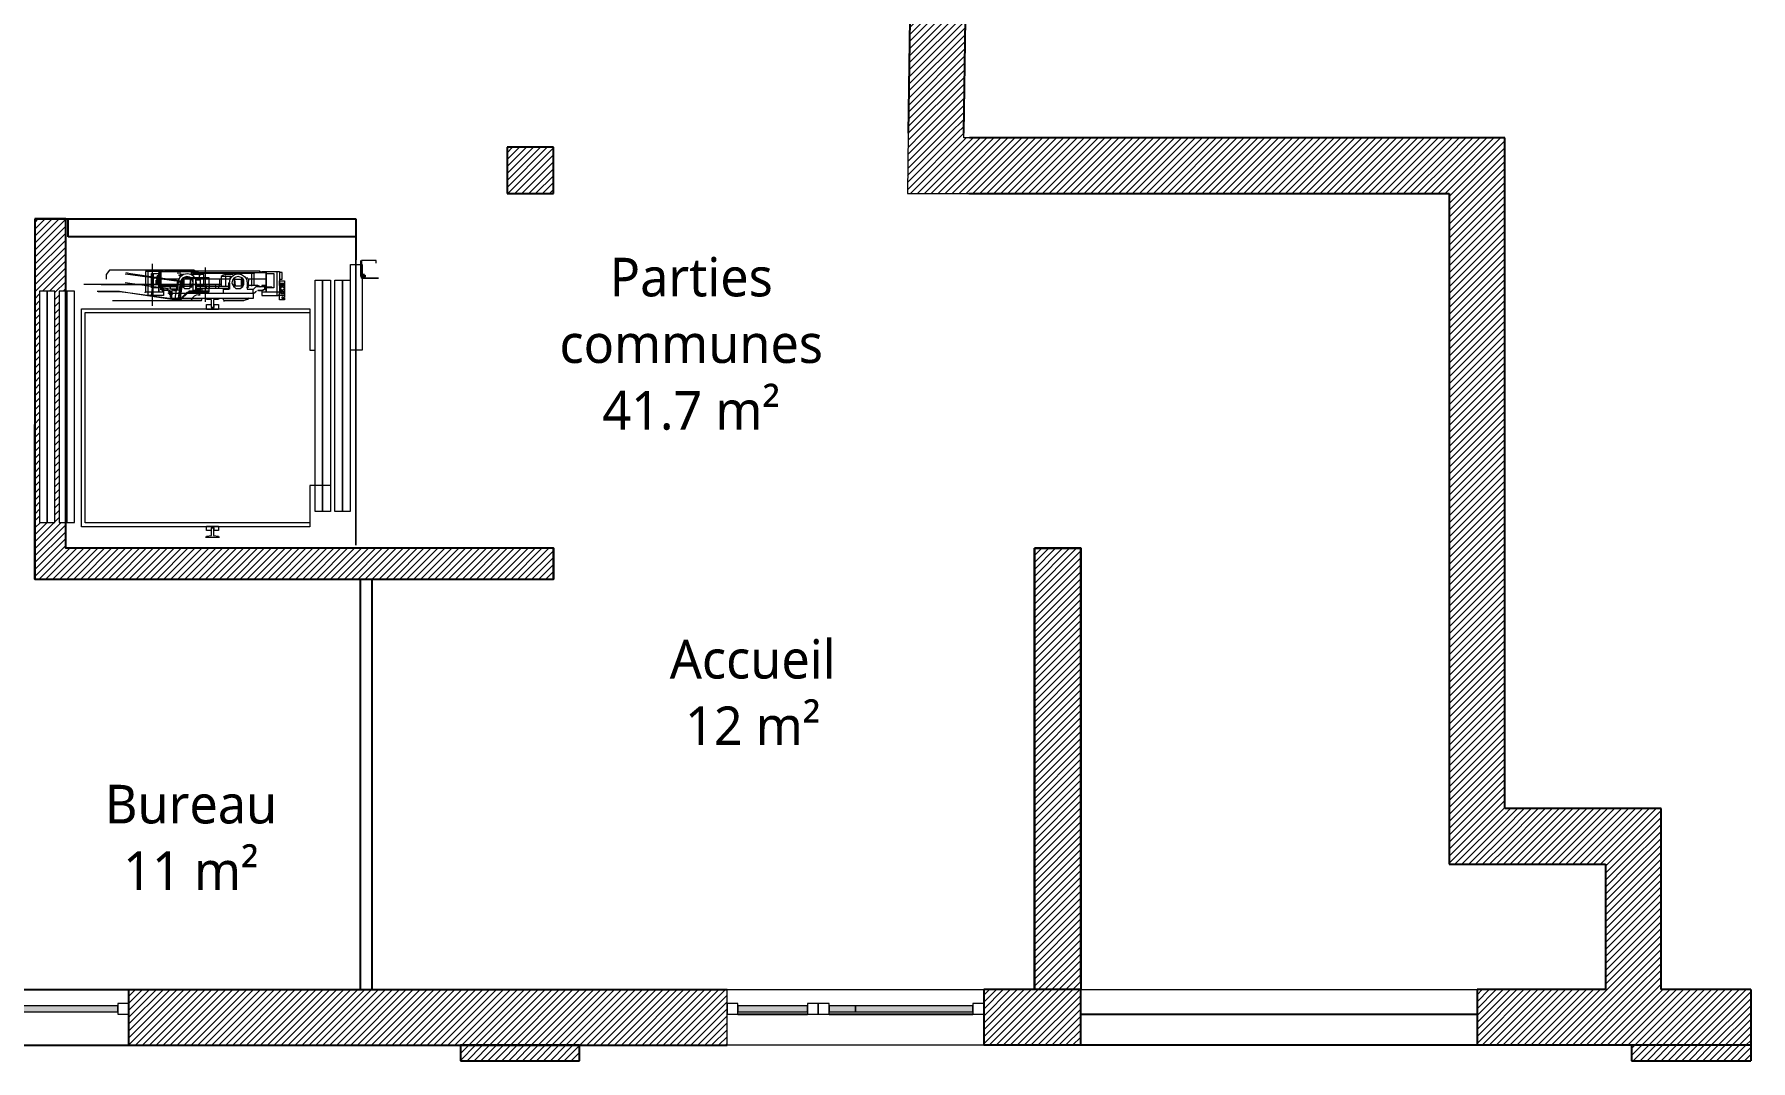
# Model space of a CAD drawing. Header units: millimetres. Extents: x -14819 to 43195, y -10328 to 20814.
# Drawn here: x 2666 to 3776, y -4410 to -3747 of the extents above; entities that cross this region are included whole.
import ezdxf

# ---------------------------------------------------------------- set-up
doc = ezdxf.new("R2010")
doc.units = ezdxf.units.MM
doc.layers.add('10 - Hachures', color=7, linetype='Continuous', lineweight=18, true_color=0x646464)
for name, color, linetype, lineweight in [('Lignes', 92, 'Continuous', 9), ('Légendes', 250, 'Continuous', 5), ('Mur_coupe', 7, 'Continuous', 25), ('Mur_vu', 8, 'Continuous', 18), ('Z', 7, 'Continuous', 9)]:
    doc.layers.add(name, color=color, linetype=linetype, lineweight=lineweight)
doc.layers.add('PDF _Géométrie', color=7, linetype='Continuous', true_color=0x231f20)
doc.styles.add('Trebuchet MS', font='trebuc.ttf', dxfattribs={"height": 0.492308})
pattern_1 = [(45, (-18753.9353, -1077.5838), (-2.24506403, 2.24506403), [])]

# ---------------------------------------------------------------- blocks, each defined once
blk = doc.blocks.new('Panneau système - Vitré-1715862-Existant Niv_ 0')
at = {"layer": 'Z'}
blk.add_hatch(color=9, dxfattribs=at).paths.add_polyline_path([(1.822, -0.02), (1.822, 0.02), (-1.822, 0.02), (-1.822, -0.02), (-0.731, -0.02)], flags=0)
for p, q in [((1.822, 0.02), (-1.822, 0.02)), ((-1.822, 0.02), (-1.822, -0.02)), ((1.822, -0.02), (1.822, 0.02)), ((-1.822, -0.02), (1.822, -0.02))]:
    blk.add_line(p, q, dxfattribs=at)
blk = doc.blocks.new('Meneau rectangulaire - P 70 gris-1861935-Existant Niv_ 0')
at = {"layer": 'Z'}
for p, q in [((0, 0.035), (-0.07, 0.035)), ((-0.07, 0.035), (-0.07, -0.035)), ((0, -0.035), (0, 0.035)), ((-0.07, -0.035), (0, -0.035))]:
    blk.add_line(p, q, dxfattribs=at)
blk = doc.blocks.new('Panneau système - Vitré-1861938-Existant Niv_ 0')
at = {"layer": 'Z'}
blk.add_hatch(color=9, dxfattribs=at).paths.add_polyline_path([(0.225, 0.02), (-0.225, 0.02), (-0.225, -0.02), (0.225, -0.02)], flags=0)
for p, q in [((0.225, 0.02), (-0.225, 0.02)), ((-0.225, 0.02), (-0.225, -0.02)), ((0.225, -0.02), (0.225, 0.02)), ((-0.225, -0.02), (0.225, -0.02))]:
    blk.add_line(p, q, dxfattribs=at)
blk = doc.blocks.new('Panneau système - Vitré-1861939-Existant Niv_ 0')
at = {"layer": 'Z'}
blk.add_hatch(color=9, dxfattribs=at).paths.add_polyline_path([(0.085, 0.02), (-0.085, 0.02), (-0.085, -0.02), (0.085, -0.02)], flags=0)
for p, q in [((0.085, 0.02), (-0.085, 0.02)), ((-0.085, 0.02), (-0.085, -0.02)), ((0.085, -0.02), (0.085, 0.02)), ((-0.085, -0.02), (0.085, -0.02))]:
    blk.add_line(p, q, dxfattribs=at)
blk = doc.blocks.new('Meneau rectangulaire - P 70 gris-1861940-Existant Niv_ 0')
at = {"layer": 'Z'}
for p, q in [((-0.07, 0.035), (0, 0.035)), ((-0.07, -0.035), (-0.07, 0.035)), ((0, 0.035), (0, -0.035)), ((0, -0.035), (-0.07, -0.035))]:
    blk.add_line(p, q, dxfattribs=at)
blk = doc.blocks.new('Meneau rectangulaire - P 70 gris-1861932-Existant Niv_ 0')
at = {"layer": 'Z'}
for p, q in [((-0.035, 0.035), (0.035, 0.035)), ((-0.035, -0.035), (-0.035, 0.035)), ((0.035, 0.035), (0.035, -0.035)), ((0.035, -0.035), (-0.035, -0.035))]:
    blk.add_line(p, q, dxfattribs=at)
blk = doc.blocks.new('Panneau système - Vitré-1861941-Existant Niv_ 0')
at = {"layer": 'Z'}
blk.add_hatch(color=9, dxfattribs=at).paths.add_polyline_path([(0.38, 0.02), (-0.38, 0.02), (-0.38, -0.02), (0.38, -0.02)], flags=0)
for p, q in [((0.38, 0.02), (-0.38, 0.02)), ((-0.38, 0.02), (-0.38, -0.02)), ((0.38, -0.02), (0.38, 0.02)), ((-0.38, -0.02), (0.38, -0.02))]:
    blk.add_line(p, q, dxfattribs=at)
blk = doc.blocks.new('Meneau rectangulaire - P 70 gris-1724382-Existant Niv_ 0')
at = {"layer": 'Z'}
for p, q in [((-0.07, 0.035), (0, 0.035)), ((-0.07, -0.035), (-0.07, 0.035)), ((0, 0.035), (0, -0.035)), ((0, -0.035), (-0.07, -0.035))]:
    blk.add_line(p, q, dxfattribs=at)
blk = doc.blocks.new('A$C7dd7843e')
at = {"layer": '10 - Hachures'}
h = blk.add_hatch(dxfattribs=at)
h.set_pattern_fill('ANSI31', color=256, style=0)
h.set_pattern_definition(pattern_1)
h.paths.add_polyline_path([(-377.2, 585.8), (-385.8, 3), (-349.8, 3), (-341.2, 585.3)], flags=0)
h = blk.add_hatch(dxfattribs=at)
h.set_pattern_fill('ANSI31', color=256, style=0)
h.set_pattern_definition(pattern_1)
h.paths.add_polyline_path([(-349.8, 3), (-385.8, 3), (-386.4, -36), (-346.7, -36), (-346.2, 0), (-349.9, 0)], flags=0)
h = blk.add_hatch(dxfattribs=at)
h.set_pattern_fill('ANSI31', color=256, style=0)
h.set_pattern_definition(pattern_1)
h.paths.add_polyline_path([(-36, 0), (-346.2, 0), (-346.7, -36), (-36, -36), (-36, -1)], flags=0)
h = blk.add_hatch(dxfattribs=at)
h.set_pattern_fill('ANSI31', color=256, style=0)
h.set_pattern_definition(pattern_1)
h.paths.add_polyline_path([(0, 0), (-36, 0), (-36, -469.7), (0, -469.7), (0, -1)], flags=0)
h = blk.add_hatch(dxfattribs=at)
h.set_pattern_fill('ANSI31', color=256, style=0)
h.set_pattern_definition(pattern_1)
h.paths.add_polyline_path([(-645.3, -6), (-645.3, -36), (-615.3, -36), (-615.3, -6)], flags=0)
h = blk.add_hatch(dxfattribs=at)
h.set_pattern_fill('ANSI31', color=256, style=0)
h.set_pattern_definition(pattern_1)
h.paths.add_polyline_path([(-950.8, -285.4), (-615.3, -285.4), (-615.3, -265.4), (-930.8, -265.4), (-930.8, -248.6), (-935, -248.6), (-935, -99.1), (-930.8, -99.1), (-930.8, -52.4), (-950.8, -52.4)])
h.paths.add_polyline_path([(-942.8, -99.1), (-937.8, -99.1), (-937.8, -248.6), (-942.8, -248.6), (-947.7, -248.6), (-947.7, -99.1)], flags=16)
h = blk.add_hatch(dxfattribs=at)
h.set_pattern_fill('ANSI31', color=256, style=0)
h.set_pattern_definition(pattern_1)
h.paths.add_polyline_path([(-304.2, -550.7), (-274.2, -550.7), (-274.2, -265.4), (-304.2, -265.4)])
h = blk.add_hatch(dxfattribs=at)
h.set_pattern_fill('ANSI31', color=256, style=0)
h.set_pattern_definition(pattern_1)
h.paths.add_polyline_path([(101.2, -433.7), (0, -433.7), (0, -469.7), (101.2, -469.7)], flags=0)
h = blk.add_hatch(dxfattribs=at)
h.set_pattern_fill('ANSI31', color=256, style=0)
h.set_pattern_definition(pattern_1)
h.paths.add_polyline_path([(101.2, -469.7), (65.2, -469.7), (65.2, -550.7), (101.2, -550.7)], flags=0)
h = blk.add_hatch(dxfattribs=at)
h.set_pattern_fill('ANSI31', color=256, style=0)
h.set_pattern_definition(pattern_1)
h.paths.add_polyline_path([(-2892.6, -550.7), (-2892.6, -586.7), (-2838.2, -586.7), (-2838.2, -550.7)], flags=0)
h.paths.add_polyline_path([(-2570.7, -550.7), (-2570.7, -586.7), (-2514.7, -586.7), (-2514.7, -550.7)], flags=0)
h.paths.add_polyline_path([(-2251.7, -550.7), (-2251.7, -586.7), (-1877.6, -586.7), (-1877.6, -550.7), (-2175.1, -550.7)], flags=0)
h.paths.add_polyline_path([(-1526.5, -550.7), (-1526.5, -586.7), (-1268.5, -586.7), (-1268.5, -550.7)], flags=0)
h.paths.add_polyline_path([(-890.1, -550.7), (-890.1, -586.7), (-503, -586.7), (-503, -550.7), (-737.8, -550.7)], flags=0)
h.paths.add_polyline_path([(-337, -550.7), (-337, -586.7), (-274.2, -586.7), (-274.2, -550.7), (-304.2, -550.7)], flags=0)
h.paths.add_polyline_path([(-13.4, -550.7), (-17.9, -550.7), (-17.9, -586.7), (159.1, -586.7), (159.1, -550.7), (65.2, -550.7)], flags=0)
h = blk.add_hatch(dxfattribs=at)
h.set_pattern_fill('ANSI31', color=256, style=0)
h.set_pattern_definition(pattern_1)
h.paths.add_polyline_path([(-675.5, -586.7), (-675.5, -596.7), (-598.5, -596.7), (-598.5, -586.7)], flags=0)
h = blk.add_hatch(dxfattribs=at)
h.set_pattern_fill('ANSI31', color=256, style=0)
h.set_pattern_definition(pattern_1)
h.paths.add_polyline_path([(82.1, -586.7), (82.1, -596.7), (159.1, -596.7), (159.1, -586.7)], flags=0)
at = {"color": 5}
blk.add_line((-950.8, -52.4), (-929.3, -52.4), dxfattribs=at)
for p, q in [((-929.3, -63.9), (-929.3, -52.4)), ((-929.3, -52.4), (-929.3, -52.4)), ((-929.3, -52.4), (-743.2, -52.4)), ((-743.2, -52.4), (-743.2, -63.9)), ((-930.8, -81), (-930.8, -66)), ((-743.2, -63.9), (-929.3, -63.9)), ((-743.2, -63.9), (-743.2, -78.9)), ((-950.8, -285.4), (-950.8, -185.4)), ((-740.1, -550.7), (-740.1, -285.4)), ((-732.9, -285.4), (-732.9, -550.7))]:
    blk.add_line(p, q)
at = {"layer": 'Lignes'}
for p, q in [((-385.8, 3), (-386.4, -36)), ((-349.9, 0), (-349.8, 3)), ((-346.2, 0), (-349.9, 0)), ((-386.4, -36), (-346.7, -36))]:
    blk.add_line(p, q, dxfattribs=at)
at = {"layer": 'Mur_coupe'}
for p, q in [((-371.5, 974.5), (-385.8, 3)), ((-349.8, 3), (-336.1, 932.7)), ((0, 0), (-346.2, 0)), ((0, -433.7), (0, 0)), ((-615.3, -6), (-645.3, -6)), ((-645.3, -6), (-645.3, -36)), ((-615.3, -36), (-615.3, -6)), ((-645.3, -36), (-615.3, -36)), ((-346.7, -36), (-36, -36)), ((-346.7, -36), (-36, -36)), ((-36, -36), (-36, -469.7)), ((-36, -36), (-36, -469.7)), ((-615.3, -265.4), (-930.8, -265.4)), ((-615.3, -265.4), (-615.3, -285.4)), ((-274.2, -265.4), (-304.2, -265.4)), ((-304.2, -265.4), (-304.2, -457.7)), ((-274.2, -545.7), (-274.2, -265.4)), ((-950.8, -285.4), (-615.3, -285.4)), ((101.2, -433.7), (0, -433.7)), ((101.2, -550.7), (101.2, -433.7)), ((-304.2, -457.7), (-304.2, -550.7)), ((-36, -469.7), (65.2, -469.7)), ((65.2, -469.7), (65.2, -550.7)), ((-2251.7, -550.7), (-503, -550.7)), ((-890.1, -550.7), (-890.1, -586.7)), ((-304.2, -550.7), (-337, -550.7)), ((-337, -550.7), (-337, -586.7)), ((-274.2, -586.7), (-274.2, -550.7)), ((65.2, -550.7), (-17.9, -550.7)), ((-17.9, -550.7), (-17.9, -586.7)), ((159.1, -550.7), (101.2, -550.7)), ((159.1, -550.7), (159.1, -596.7)), ((-496, -566.7), (-451, -566.7)), ((-437, -566.7), (-344, -566.7)), ((-274.2, -566.7), (-17.9, -566.7)), ((-2514.7, -586.7), (-503, -586.7)), ((-1268.5, -586.7), (-890.1, -586.7)), ((-675.5, -586.7), (-675.5, -596.7)), ((-598.5, -586.7), (-675.5, -586.7)), ((-598.5, -596.7), (-598.5, -586.7)), ((159.1, -586.7), (-337, -586.7)), ((-274.2, -586.7), (-337, -586.7)), ((-274.2, -586.9), (-274.2, -586.7)), ((82.1, -586.7), (82.1, -596.7)), ((159.1, -586.7), (82.1, -586.7)), ((-675.5, -596.7), (-598.5, -596.7)), ((82.1, -596.7), (159.1, -596.7))]:
    blk.add_line(p, q, dxfattribs=at)
blk.add_lwpolyline([(-950.8, -52.4), (-950.8, -285.4), (-615.3, -285.4), (-615.3, -265.4), (-930.8, -265.4), (-930.8, -52.4), (-950.8, -52.4)], dxfattribs=at)
blk.add_lwpolyline([(-304.2, -265.4), (-274.2, -265.4), (-274.2, -550.7), (-304.2, -550.7)], close=True, dxfattribs=at)
at = {"layer": 'Mur_coupe', "lineweight": 18}
blk.add_lwpolyline([(-503, -586.7), (-503, -550.7)], dxfattribs=at)
at = {"layer": 'Mur_vu'}
for p, q in [((-503, -550.7), (-337, -550.7)), ((-274.5, -550.7), (-17.9, -550.7)), ((-337, -586.7), (-503, -586.7))]:
    blk.add_line(p, q, dxfattribs=at)
at = {"layer": 'PDF _Géométrie', "color": 0, "lineweight": 0}
for points in [[(-844.2, -88.4), (-847.9, -85.5), (-902.5, -85.5), (-904.6, -88.4), (-904.6, -91.3)], [(-892.3, -88), (-889, -88.4), (-856.1, -92.9)], [(-891.9, -87.1), (-889, -87.6), (-856.1, -92.5)], [(-867.6, -86.3), (-879.1, -86.3), (-879.1, -98.2), (-879.1, -99.9), (-879.6, -99.9), (-879.6, -100.3)], [(-867.2, -98.6), (-867.6, -98.6), (-867.6, -101.9), (-877.5, -101.9), (-877.5, -86.3)], [(-870.9, -96.6), (-870.9, -97), (-875.4, -97), (-875.4, -87.6), (-870.5, -87.6), (-870.1, -87.6), (-870.5, -89.6), (-870.5, -88)], [(-874.6, -108.5), (-874.6, -81.4)], [(-874.2, -87.6), (-874.2, -96.6), (-870.5, -96.6), (-870.5, -94.5), (-870.5, -99.9), (-870.5, -95.4), (-870.5, -94.5)], [(-871.7, -89.6), (-871.7, -90), (-871.7, -90.4), (-871.7, -90.8), (-871.7, -91.3), (-870.9, -91.3), (-870.1, -91.3), (-869.7, -86.7), (-869.3, -86.7), (-869.3, -86.3), (-847.5, -86.3), (-845.5, -86.3)], [(-858.2, -86.3), (-858.2, -86.7), (-869.3, -86.7), (-869.3, -91.3), (-870.1, -91.3), (-870.5, -91.3), (-870.5, -92.1), (-870.5, -91.3), (-870.5, -92.1)], [(-870.5, -87.6), (-870.5, -89.6), (-870.5, -87.1), (-870.1, -87.1), (-869.7, -87.1)], [(-870.5, -88), (-870.5, -88)], [(-870.5, -88.4), (-870.5, -88.4)], [(-869.7, -88.8), (-870.1, -88.8), (-870.1, -87.6), (-869.7, -87.6), (-870.1, -87.6), (-870.1, -87.1)], [(-870.1, -87.6), (-870.1, -87.6)], [(-870.1, -88.8), (-870.1, -88.8)], [(-867.6, -86.3), (-867.6, -86.3)], [(-866.4, -86.3), (-866.4, -85.9), (-805.2, -85.9), (-804.8, -87.1)], [(-857, -86.3), (-857, -86.7), (-857.8, -86.7), (-858.2, -86.7), (-858.2, -88)], [(-845.1, -87.1), (-845.1, -86.7), (-845.1, -85.9), (-845.5, -86.3), (-846.3, -86.7), (-847.5, -86.7), (-857, -86.7), (-857, -88)], [(-855.3, -88.4), (-856.6, -88.4)], [(-849.6, -86.7), (-849.2, -87.1), (-849.6, -86.7), (-849.6, -88.4)], [(-808.9, -87.1), (-808.9, -87.6), (-810.6, -87.6), (-847.9, -87.6), (-849.2, -87.1), (-847.5, -87.1), (-801.9, -87.1), (-801.1, -87.1), (-801.1, -91.3), (-801.1, -95.4), (-801.5, -95.8), (-801.9, -95.8)], [(-841.4, -95.8), (-841.4, -91.3), (-841.4, -88.4), (-849.2, -88.4), (-849.2, -87.1)], [(-847.1, -91.3), (-844.2, -91.3), (-844.2, -88.8)], [(-845.1, -85.9), (-845.1, -85.9)], [(-845.1, -85.9), (-845.1, -85.9)], [(-845.1, -85.9), (-845.1, -85.9)], [(-845.1, -85.9), (-845.1, -85.9)], [(-840.5, -83.9), (-840.5, -106)], [(-822.5, -88.4), (-827.4, -88.4), (-829, -88.8), (-830.3, -89.6)], [(-824.9, -93.7), (-824.5, -91.3), (-823.3, -89.6), (-821.6, -88.4), (-819.2, -88), (-817.1, -88.4), (-815.1, -89.6), (-813.8, -91.3), (-813.4, -93.7), (-813.4, -97.8), (-809.7, -97.8), (-809.7, -100.7)], [(-811, -87.1), (-810.6, -87.6), (-810.6, -91.3), (-810.6, -95.4), (-810.6, -95.8)], [(-808.9, -95.4), (-808.9, -91.3), (-808.9, -87.6)], [(-804.8, -86.7), (-805.2, -87.1), (-805.6, -87.1)], [(-805.2, -85.9), (-805.2, -85.9)], [(-804, -87.1), (-804, -86.3), (-792.5, -86.3), (-792.5, -98.2), (-792.5, -99.9)], [(-803.2, -98.6), (-803.6, -98.6), (-804, -98.6), (-804, -101.9), (-794.1, -101.9), (-794.1, -86.3)], [(-801.1, -88), (-801.1, -99.9), (-801.1, -88), (-801.1, -87.6), (-796.2, -87.6), (-796.2, -97), (-800.7, -97), (-800.7, -96.6)], [(-801.1, -88), (-801.1, -88)], [(-792.5, -91.3), (-790.8, -91.3), (-790.8, -87.1), (-792.5, -87.1)], [(-730.1, -81), (-730.1, -79.3), (-739.5, -79.3), (-739.5, -89.6), (-739.9, -89.6), (-739.9, -79.3)], [(-738.7, -87.6), (-739.9, -87.6)], [(-739.9, -88.8), (-739.9, -88.8)], [(-739.5, -87.1), (-739.5, -87.1)], [(-739.5, -87.1), (-739.5, -88)], [(-739.5, -88.4), (-739.5, -88.8), (-739.5, -90.4), (-739.5, -88.8), (-739.5, -90), (-738.3, -90)], [(-739.5, -88.4), (-739.5, -88.4)], [(-739.5, -88.8), (-739.5, -88.8)], [(-739.1, -90), (-739.1, -88.8), (-739.5, -88.8)], [(-739.1, -89.2), (-737.5, -89.2), (-737.5, -90), (-737, -90), (-737, -88.8)], [(-737.5, -90.4), (-737.9, -90.4), (-737.5, -90), (-737.5, -88.8)], [(-830.3, -94.9), (-919, -94.9)], [(-857.8, -105.2), (-890.6, -100.3), (-896, -99.5), (-909.9, -99.5)], [(-907.9, -94.9), (-841.8, -94.9)], [(-857, -98.6), (-892.3, -93.7)], [(-879.1, -99.5), (-870.5, -99.5), (-867.6, -99.5)], [(-875.4, -101.9), (-873.8, -90.4)], [(-874.2, -96.6), (-874.6, -97), (-875.4, -97)], [(-874.2, -101.9), (-874.2, -90.4)], [(-872.6, -90), (-872.6, -90.8)], [(-872.6, -92.1), (-872.6, -94.1)], [(-872.2, -91.7), (-871.7, -91.7), (-871.3, -91.7), (-871.3, -92.1), (-871.3, -92.5), (-871.3, -93.3), (-871.3, -94.1), (-871.3, -94.5), (-871.7, -94.5), (-872.2, -94.5)], [(-871.7, -89.2), (-871.7, -89.2)], [(-871.7, -89.6), (-871.7, -89.6)], [(-871.7, -90), (-871.7, -90)], [(-871.7, -90.8), (-871.7, -90.8)], [(-857.8, -91.3), (-869.3, -91.3), (-869.3, -95.4), (-869.7, -95.4), (-870.1, -95.4), (-870.1, -94.5), (-870.1, -91.7), (-870.1, -92.1), (-870.9, -92.1), (-871.3, -92.1), (-871.7, -92.1), (-871.7, -91.7)], [(-871.7, -91.3), (-871.7, -91.3)], [(-871.7, -91.3), (-871.7, -91.3)], [(-871.7, -91.3), (-871.7, -91.3)], [(-871.7, -91.7), (-871.7, -91.7)], [(-869.7, -94.5), (-870.1, -94.5), (-870.9, -94.5), (-871.3, -94.5), (-871.7, -94.5), (-871.7, -93.3), (-871.7, -92.1)], [(-871.7, -93.3), (-871.7, -93.3)], [(-871.7, -94.5), (-871.7, -94.5)], [(-871.7, -94.5), (-871.7, -94.5)], [(-871.3, -93.3), (-871.3, -93.3)], [(-871.3, -94.5), (-871.3, -94.5)], [(-870.9, -91.3), (-870.9, -89.2)], [(-870.1, -89.6), (-870.9, -89.6)], [(-870.9, -92.1), (-870.9, -92.1)], [(-870.9, -94.5), (-870.9, -94.5)], [(-870.5, -89.6), (-870.5, -89.6)], [(-870.5, -91.3), (-870.5, -91.3)], [(-870.5, -91.3), (-870.5, -91.3)], [(-870.1, -95.8), (-870.1, -95.4), (-870.5, -95.4), (-870.1, -95.8), (-869.7, -95.8)], [(-870.5, -99.5), (-870.5, -99.5)], [(-870.5, -99.9), (-870.5, -99.9)], [(-869.7, -95.4), (-870.1, -91.3), (-870.1, -89.2), (-869.7, -89.2)], [(-870.1, -91.3), (-870.1, -91.3)], [(-870.1, -91.7), (-870.1, -91.7)], [(-870.1, -92.1), (-870.1, -92.5), (-870.1, -93.3), (-870.1, -94.1), (-870.1, -94.5)], [(-870.1, -93.3), (-870.1, -93.3)], [(-870.1, -94.5), (-870.1, -94.5)], [(-870.1, -95.8), (-870.1, -95.8)], [(-869.7, -95.4), (-869.7, -95.4)], [(-869.7, -95.4), (-869.7, -95.4)], [(-869.7, -95.8), (-869.7, -95.8)], [(-869.7, -96.2), (-868.9, -96.2), (-868.9, -96.6), (-868, -96.6), (-868, -96.2), (-863.9, -96.2), (-861.9, -98.2)], [(-869.7, -96.2), (-869.7, -96.2)], [(-869.7, -96.2), (-869.7, -96.2)], [(-858.2, -95.4), (-869.3, -95.4), (-869.3, -96.2), (-858.2, -96.2)], [(-867.2, -97.8), (-869.3, -97.8)], [(-868.9, -96.6), (-868.9, -96.6)], [(-868.5, -98.6), (-868, -98.6), (-867.6, -98.6)], [(-868, -96.6), (-868, -96.6)], [(-868, -98.6), (-868, -98.6)], [(-868, -98.6), (-868, -98.6)], [(-867.6, -98.6), (-867.6, -98.6)], [(-867.2, -97.8), (-867.2, -97.8)], [(-867.2, -98.6), (-867.2, -98.6)], [(-809.3, -100.7), (-862.3, -100.7), (-864.4, -100.7), (-864.4, -100.3), (-862.7, -100.3), (-863.5, -99.5), (-863.1, -100.3), (-863.5, -100.3), (-863.9, -99.5), (-863.9, -99.1), (-863.9, -100.3)], [(-863.9, -99.1), (-863.9, -99.1)], [(-863.9, -99.1), (-863.9, -99.1)], [(-863.5, -99.5), (-863.5, -99.5)], [(-861.9, -100.3), (-863.1, -99.1)], [(-861.5, -103.6), (-861.5, -104), (-861.9, -104), (-861.9, -103.6), (-862.3, -103.6), (-809.3, -103.6), (-809.3, -100.7), (-808.1, -99.5)], [(-861.9, -97.8), (-861.9, -97.8)], [(-861.9, -97.8), (-861.9, -97.8)], [(-861.9, -100.7), (-861.9, -97.8)], [(-861.9, -97.8), (-861.9, -97.8)], [(-861.1, -97.8), (-861.1, -97.8)], [(-861.1, -97.8), (-861.1, -97.8)], [(-861.1, -98.6), (-861.1, -98.6)], [(-858.6, -92.5), (-860.3, -104)], [(-860.3, -103.6), (-857.8, -104), (-856.6, -93.3), (-858.6, -93.3)], [(-859, -97.8), (-859, -97.8)], [(-859, -97.8), (-859, -97.8)], [(-859, -98.6), (-859, -98.6)], [(-858.2, -93.7), (-858.2, -93.7)], [(-858.2, -97.8), (-858.2, -97.8)], [(-857.4, -103.2), (-855.7, -94.1)], [(-852, -99.5), (-857, -104.4)], [(-856.6, -89.6), (-856.6, -89.6)], [(-855.3, -92.5), (-854.1, -90.8)], [(-854.9, -90.8), (-854.5, -91.3), (-854.5, -95.8), (-850.4, -95.8), (-850, -91.3), (-850, -95.8), (-850.4, -95.8), (-850.4, -96.2)], [(-854.9, -91.3), (-854.9, -91.3)], [(-850, -91.3), (-849.6, -91.3), (-854.9, -91.3), (-854.9, -95.8)], [(-854.9, -95.8), (-854.9, -95.8)], [(-854.5, -95.8), (-854.5, -95.8)], [(-851.6, -99.5), (-838.1, -99.5), (-838.1, -90.4), (-853.3, -90.4)], [(-853.3, -90.8), (-838.1, -90.8)], [(-838.1, -99.1), (-851.2, -99.1)], [(-838.1, -99.5), (-851.2, -99.5)], [(-850, -90.8), (-850, -91.3), (-850, -95.8), (-849.6, -95.8)], [(-850, -95.8), (-850, -95.8)], [(-850, -96.2), (-850, -96.2)], [(-846.7, -98.2), (-846.7, -91.7)], [(-846.3, -91.7), (-844.2, -91.7)], [(-842.6, -100.7), (-842.6, -97.8), (-846.3, -97.8), (-846.3, -93.7)], [(-840.1, -95.4), (-840.1, -95.8), (-841.4, -95.8), (-844.2, -95.8), (-846.3, -95.8)], [(-825.3, -97.4), (-846.3, -97.4), (-839.7, -97.4), (-839.7, -96.2), (-846.3, -96.2)], [(-844.2, -98.2), (-846.3, -98.2)], [(-845.9, -94.9), (-845.9, -94.9)], [(-824.5, -90.8), (-824.1, -89.6), (-827.4, -89.6), (-830.3, -89.6), (-830.3, -91.3), (-841.4, -91.3), (-844.2, -91.3)], [(-844.2, -101.1), (-844.2, -98.6)], [(-842.6, -97.8), (-842.6, -97.8)], [(-840.5, -91.3), (-840.5, -94.9), (-840.1, -95.8)], [(-831.5, -94.9), (-831.5, -96.2), (-840.1, -96.2), (-840.1, -94.9), (-839.7, -94.9), (-838.9, -94.9)], [(-840.1, -94.9), (-840.1, -94.9)], [(-840.1, -94.9), (-840.1, -94.9)], [(-840.1, -95.8), (-840.1, -95.8)], [(-837.7, -97.4), (-839.7, -97.4), (-838.1, -97.4)], [(-839.7, -97.4), (-839.7, -97.4)], [(-838.5, -94.9), (-838.1, -94.9), (-833.6, -94.9), (-833.2, -94.9)], [(-838.5, -94.9), (-838.5, -94.9)], [(-838.1, -94.9), (-838.1, -94.9)], [(-838.1, -97.4), (-838.1, -97.4)], [(-834, -94.9), (-834, -96.2), (-834, -97.4), (-837.7, -97.4), (-837.7, -96.2), (-837.7, -94.9)], [(-834, -96.2), (-837.7, -96.2)], [(-831.9, -96.2), (-831.9, -97.4), (-833.6, -97.4)], [(-833.6, -97.4), (-833.6, -97.4)], [(-832.7, -94.9), (-831.9, -94.9)], [(-831.9, -97.4), (-831.9, -97.4)], [(-825.3, -96.2), (-831.5, -96.2), (-831.5, -95.8), (-831.1, -94.9), (-831.1, -91.3)], [(-831.5, -94.9), (-831.5, -94.9)], [(-831.5, -95.8), (-831.5, -95.8)], [(-824.5, -91.3), (-827.4, -91.3), (-830.3, -91.3), (-830.3, -95.8), (-830.3, -96.2)], [(-829, -97.8), (-825.3, -97.8), (-825.3, -93.7), (-824.9, -93.7), (-824.9, -97.8), (-829, -97.8), (-829, -100.7)], [(-829, -97.8), (-829, -97.8)], [(-829, -97.8), (-829, -97.8)], [(-827.4, -89.6), (-827.4, -91.3), (-827.4, -95.8), (-827.4, -96.2)], [(-824.1, -89.6), (-823.7, -89.6), (-823.3, -89.6)], [(-823.7, -89.6), (-823.7, -89.6)], [(-821.6, -90.8), (-821.6, -91.3), (-822.1, -91.3), (-816.7, -91.3), (-817.1, -95.8), (-817.1, -91.3), (-816.7, -90.8)], [(-821.6, -91.3), (-821.6, -95.8), (-821.6, -91.3), (-821.2, -95.8), (-821.6, -95.8), (-822.1, -95.8)], [(-821.6, -96.2), (-821.6, -96.2)], [(-816.7, -91.3), (-816.7, -95.8), (-817.1, -95.8)], [(-817.1, -95.8), (-817.1, -95.8)], [(-816.7, -91.3), (-816.7, -91.3)], [(-816.7, -95.8), (-816.7, -95.8)], [(-813, -90.8), (-813.8, -90.8), (-814.3, -90.8)], [(-813.4, -97), (-813.4, -96.6), (-812.6, -96.6), (-812.6, -96.2), (-813.4, -96.2)], [(-813.4, -97), (-813.4, -97)], [(-813.4, -97), (-813.4, -97)], [(-801.1, -91.3), (-801.5, -91.3), (-801.9, -91.3), (-808.9, -91.3), (-810.6, -91.3), (-813, -91.3)], [(-812.6, -91.7), (-813, -96.2)], [(-805.2, -96.2), (-806.5, -95.4), (-808.9, -95.4), (-810.6, -95.4), (-812.6, -95.4)], [(-809.7, -98.2), (-807.7, -96.2), (-801.9, -96.2)], [(-808.1, -99.1), (-808.1, -99.1)], [(-802.3, -96.2), (-802.3, -97.8), (-802.3, -98.2), (-802.8, -98.2), (-803.2, -98.2), (-803.2, -98.6), (-806, -98.6), (-806, -98.2)], [(-806, -98.6), (-804.4, -98.6)], [(-805.2, -96.2), (-805.2, -96.2)], [(-804, -98.6), (-804.4, -98.6), (-804.4, -98.2)], [(-804.4, -98.6), (-804.4, -98.6)], [(-801.5, -95.4), (-801.9, -95.4), (-804, -95.4), (-804, -96.2)], [(-804, -98.6), (-804, -98.6)], [(-804, -99.5), (-801.1, -99.5), (-792.5, -99.5)], [(-803.2, -98.6), (-803.2, -98.6)], [(-802.3, -98.2), (-802.3, -98.2)], [(-801.9, -95.8), (-801.9, -95.8)], [(-801.9, -95.8), (-801.9, -95.8)], [(-801.9, -96.2), (-801.9, -96.2)], [(-801.5, -91.3), (-801.5, -91.3)], [(-801.5, -95.4), (-801.5, -95.4)], [(-801.5, -95.8), (-801.5, -95.4), (-801.1, -95.4)], [(-801.5, -95.4), (-801.5, -95.4)], [(-801.5, -95.4), (-801.5, -95.4)], [(-801.5, -95.8), (-801.5, -95.8)], [(-801.5, -95.8), (-801.5, -95.8)], [(-796.2, -97), (-797, -97), (-797.4, -96.6), (-801.1, -96.6)], [(-801.1, -99.9), (-801.1, -99.9)], [(-792.5, -95.4), (-792.5, -92.5), (-789.2, -92.5), (-789.2, -94.5), (-789.2, -94.9), (-789.2, -95.8), (-789.2, -99.1), (-789.2, -99.5), (-789.6, -99.5), (-789.2, -99.1)], [(-792.5, -93.3), (-792.5, -93.3)], [(-789.2, -94.1), (-792.5, -94.1)], [(-792.5, -94.5), (-792.5, -94.5)], [(-792.5, -95.8), (-792.1, -95.4), (-791.7, -94.9)], [(-792.5, -99.9), (-792.5, -99.9)], [(-792.1, -99.9), (-792.1, -99.9)], [(-791.7, -97.4), (-791.7, -97), (-791.7, -94.9), (-791.7, -94.5), (-791.7, -94.1), (-789.6, -94.1), (-789.2, -94.5)], [(-791.7, -100.3), (-791.7, -100.7), (-791.7, -100.3), (-791.7, -99.9), (-791.7, -97.8), (-791.3, -98.2), (-790, -98.2), (-789.6, -97.4), (-790, -96.6), (-791.3, -96.6), (-791.7, -97)], [(-791.7, -97), (-791.7, -97)], [(-791.7, -97.8), (-791.7, -97.8)], [(-789.2, -95.8), (-789.6, -95.4), (-789.2, -94.9), (-789.6, -94.9), (-790, -94.9), (-790.8, -94.9), (-791.3, -95.4), (-791.3, -95.8), (-790.4, -95.8), (-790, -95.4), (-790, -94.9), (-790.4, -94.5), (-790.8, -94.5), (-791.3, -94.9), (-791.3, -95.4)], [(-791.3, -99.5), (-790.8, -99.1), (-790, -99.5), (-789.6, -99.5), (-790, -99.5), (-790.4, -99.1), (-791.3, -99.1), (-791.3, -99.5), (-791.3, -99.9), (-790.8, -100.3), (-790.4, -100.3), (-790, -99.9), (-789.6, -99.9), (-789.2, -99.9)], [(-790, -94.9), (-790, -94.9)], [(-790, -95.4), (-790, -95.4)], [(-790, -99.5), (-790, -99.5)], [(-790, -99.5), (-790, -99.5)], [(-790, -99.9), (-790, -99.9)], [(-789.2, -94.9), (-789.2, -94.9)], [(-739.5, -90), (-739.5, -90)], [(-739.5, -90), (-739.5, -90)], [(-739.5, -90.4), (-739.5, -90.4)], [(-739.5, -90.4), (-739.5, -90.4)], [(-739.5, -90.4), (-739.5, -90.4)], [(-739.1, -90.8), (-739.1, -90.8)], [(-728.4, -90.8), (-738.7, -90.8), (-739.1, -90.8)], [(-739.1, -90.8), (-739.1, -90.8)], [(-738.7, -90.8), (-738.7, -90.8)], [(-738.7, -90.8), (-738.7, -90.8)], [(-738.7, -90.8), (-738.7, -90.8)], [(-736.6, -89.6), (-737.9, -89.6)], [(-737.9, -90.8), (-737.9, -90.8)], [(-737.5, -89.2), (-737.5, -89.2)], [(-759.6, -224.7), (-772.8, -224.7), (-772.8, -251.4), (-920.6, -251.4), (-920.6, -110.6), (-772.8, -110.6), (-772.8, -137.3), (-769.5, -137.3)], [(-900.5, -105.2), (-850.4, -105.2)], [(-863.9, -100.3), (-863.9, -100.3)], [(-863.9, -100.7), (-863.9, -101.1), (-863.1, -101.1), (-863.1, -100.7), (-862.7, -101.1), (-862.3, -101.1), (-862.7, -101.5), (-862.3, -101.1)], [(-863.9, -101.1), (-863.9, -101.1)], [(-863.5, -100.3), (-863.5, -100.3)], [(-863.1, -100.3), (-862.7, -100.3), (-862.3, -100.3), (-862.3, -100.7), (-862.3, -103.6), (-862.3, -103.2), (-863.1, -103.2), (-863.1, -102.3), (-863.1, -101.5), (-862.3, -101.5)], [(-863.1, -101.1), (-863.1, -101.1)], [(-863.1, -102.3), (-863.1, -102.3)], [(-863.1, -102.3), (-863.1, -102.3)], [(-862.7, -100.3), (-862.7, -100.3)], [(-862.7, -100.3), (-862.7, -100.3)], [(-862.7, -100.3), (-862.7, -100.3)], [(-862.7, -100.3), (-862.7, -100.3)], [(-862.7, -100.3), (-862.7, -100.3)], [(-862.7, -100.7), (-862.7, -100.7)], [(-862.7, -101.1), (-862.7, -101.1)], [(-861.9, -104), (-862.7, -104), (-862.7, -103.6), (-862.3, -103.6), (-862.7, -103.6), (-862.7, -103.2), (-862.7, -101.5)], [(-862.7, -101.5), (-862.7, -101.5)], [(-862.7, -101.5), (-862.7, -101.5)], [(-862.7, -102.8), (-862.3, -102.8), (-862.3, -102.3), (-862.7, -102.3)], [(-862.7, -103.6), (-862.7, -103.6)], [(-862.3, -100.3), (-862.3, -100.3)], [(-862.3, -100.3), (-862.3, -100.3)], [(-862.3, -100.7), (-862.3, -100.7)], [(-862.3, -100.7), (-862.3, -100.7)], [(-862.3, -100.7), (-862.3, -100.7)], [(-862.3, -100.7), (-862.3, -100.7)], [(-862.3, -100.7), (-862.3, -100.7)], [(-862.3, -100.7), (-862.3, -100.7)], [(-862.3, -101.1), (-862.3, -101.1)], [(-862.3, -101.5), (-862.3, -101.5)], [(-862.3, -101.5), (-862.3, -101.5)], [(-862.3, -101.5), (-862.3, -101.5)], [(-862.3, -101.5), (-862.3, -101.5)], [(-862.3, -101.5), (-862.3, -101.5)], [(-862.3, -101.5), (-862.3, -101.5)], [(-862.3, -103.2), (-862.3, -103.2)], [(-862.3, -103.2), (-862.3, -103.2)], [(-862.3, -103.2), (-862.3, -103.2)], [(-862.3, -103.2), (-862.3, -103.2)], [(-861.9, -100.7), (-861.9, -100.7)], [(-861.9, -103.6), (-861.9, -103.6)], [(-861.5, -103.6), (-861.5, -103.6)], [(-850.8, -104), (-850.8, -103.6)], [(-845.1, -101.5), (-844.2, -101.5)], [(-843, -105.2), (-842.6, -103.6)], [(-843, -105.2), (-843, -105.2)], [(-842.6, -100.7), (-842.6, -100.7)], [(-835.6, -103.6), (-815.5, -103.6)], [(-829, -100.7), (-829, -100.7)], [(-828.6, -105.2), (-817.1, -105.2), (-828.6, -105.2), (-829, -103.6)], [(-828.6, -105.2), (-828.6, -105.2)], [(-828.6, -105.2), (-828.6, -105.2)], [(-809.7, -100.7), (-809.7, -100.7)], [(-789.2, -101.9), (-792.5, -101.9)], [(-791.7, -100.3), (-791.7, -100.3)], [(-789.2, -100.3), (-789.2, -100.3)], [(-772.8, -248.9), (-918.2, -248.9), (-918.2, -113), (-772.8, -113)]]:
    blk.add_lwpolyline(points, dxfattribs=at)
for points in [[(-746.5, -137.3), (-746.5, -81.8), (-739.1, -81.8), (-739.1, -137.3)], [(-743.2, -263.3), (-743.2, -78.9)], [(-739.5, -88), (-739.5, -87.1)], [(-739.1, -88.4), (-737.5, -88.4)], [(-947.7, -248.6), (-942.8, -248.6), (-942.8, -99.1), (-947.7, -99.1)], [(-942.8, -248.6), (-937.8, -248.6), (-937.8, -99.1), (-942.8, -99.1)], [(-935, -248.6), (-930, -248.6), (-930, -99.1), (-935, -99.1)], [(-930, -248.6), (-925.1, -248.6), (-925.1, -99.1), (-930, -99.1)], [(-870.9, -89.2), (-871.7, -89.2)], [(-871.7, -89.6), (-871.7, -89.2)], [(-871.3, -93.3), (-871.7, -93.3)], [(-861.9, -97.8), (-861.1, -97.8), (-859, -97.8), (-858.2, -97.8)], [(-861.1, -97.8), (-861.1, -98.6)], [(-859, -98.6), (-861.1, -98.6)], [(-859, -97.8), (-859, -98.6)], [(-858.2, -97.8), (-858.2, -93.7)], [(-852.4, -89.6), (-853.7, -90), (-855.3, -90.8), (-856.1, -92.1), (-856.1, -94.9), (-855.3, -96.2), (-853.7, -97.4), (-852.4, -97.4), (-850.8, -97.4), (-849.6, -96.2), (-848.7, -94.9), (-848.3, -93.7), (-848.7, -92.1), (-849.6, -90.8), (-850.8, -90)], [(-843.8, -98.6), (-848.3, -98.6), (-848.3, -90.8), (-843.8, -90.8), (-843.8, -94.9), (-845.9, -94.9), (-843.8, -94.9)], [(-819.2, -89.6), (-820.8, -90), (-822.1, -90.8), (-822.9, -92.1), (-823.3, -93.7), (-822.9, -94.9), (-822.1, -96.2), (-820.8, -97.4), (-819.2, -97.4), (-817.9, -97.4), (-816.3, -96.2), (-815.5, -94.9), (-815.5, -92.1), (-816.3, -90.8), (-817.9, -90)], [(-790, -95.4), (-789.6, -95.4)], [(-764.6, -241.6), (-769.5, -241.6), (-769.5, -92.1), (-764.6, -92.1)], [(-759.6, -241.6), (-764.6, -241.6), (-764.6, -92.1), (-759.6, -92.1)], [(-751.8, -241.6), (-756.8, -241.6), (-756.8, -92.1), (-751.8, -92.1)], [(-746.9, -241.6), (-751.8, -241.6), (-751.8, -92.1), (-746.9, -92.1)], [(-728.4, -90.8), (-739.5, -90.8)], [(-862.7, -101.5), (-862.3, -101.5)], [(-843, -105.2), (-854.5, -105.2)], [(-831.5, -103.6), (-831.9, -104.4), (-835.2, -104.8), (-835.2, -109.7), (-836.4, -109.7), (-836.4, -104.8), (-839.7, -104.4), (-840.1, -103.6)], [(-831.9, -107.7), (-831.9, -111), (-839.7, -111), (-839.7, -107.7), (-836.8, -107.7), (-836.8, -109.7), (-834.8, -109.7), (-834.8, -107.7)], [(-791.7, -100.7), (-789.6, -100.7)], [(-789.6, -100.7), (-789.2, -100.3)], [(-840.1, -258.4), (-839.7, -257.6), (-836.4, -257.2), (-836.4, -252.2), (-835.2, -252.2), (-835.2, -257.2), (-831.9, -257.6), (-831.5, -258.4)], [(-839.7, -253.9), (-839.7, -251), (-831.9, -251), (-831.9, -253.9), (-834.8, -253.9), (-834.8, -252.2), (-836.8, -252.2), (-836.8, -253.9)]]:
    blk.add_lwpolyline(points, close=True, dxfattribs=at)
for points in [[(-910.4, -99.1), (-896, -99.1), (-890.6, -99.9), (-857.7, -104.4, 0.414143), (-856.6, -103.6), (-855.3, -94.1)], [(-865.6, -98.6), (-867.2, -98.6), (-867.3, -98.2, 0.002669), (-865.6, -98.2), (-865.6, -98.6), (-868.5, -98.6), (-868.5, -98.2), (-869.3, -98.2), (-869.3, -97.8), (-869.3, -96.2)], [(-851, -99.5, 0.199461), (-851.6, -99.9), (-856.6, -104.8, -0.241448), (-857.3, -105.2)], [(-855.7, -92.1), (-854.5, -90.8, 1.009907), (-854.9, -91.3), (-854.5, -95.8), (-854.5, -96.2), (-854.9, -96.2)], [(-816.7, -96.2), (-817.1, -96.2), (-817.1, -95.8), (-821.2, -95.8), (-821.2, -96.2, -0.38165), (-821.2, -96)], [(-789.2, -99.5), (-789.2, -99.9), (-789.2, -100.3), (-789.2, -103.2), (-790, -103.2, 5.128935), (-790, -103.6), (-789.2, -103.6), (-789.2, -104.8), (-792.5, -104.8), (-792.5, -100.3), (-792.5, -99.9), (-792.1, -99.5), (-791.7, -99.9), (-792.1, -99.9), (-792.1, -100.3), (-792.5, -100.3)], [(-738.3, -90.4, 0.697308), (-739.1, -89.6), (-739.1, -90.8), (-739.1, -90.4), (-739.1, -90), (-739.1, -89.6), (-739.1, -89.2), (-739.5, -89.2)], [(-737.9, -90.4), (-738.7, -90.4, -0.769844), (-739.1, -90.2)], [(-859, -103.6, 0.167655), (-854.3, -105.2, -0.169611), (-859, -103.6)]]:
    blk.add_lwpolyline(points, format="xyb", dxfattribs=at)
blk.add_lwpolyline([(-812.2, -103.6, -0.170082), (-816.9, -105.2, 0.169699)], format="xyb", close=True, dxfattribs=at)
for centre, radius, start, end in [((-852.2, -93.9), 5.96, 359.9947, 179.9457), ((-856.3, -88.2), 1.45, 185.2317, 269.8525), ((-856.3, -88.2), 0.614, 185.2409, 270.4273), ((-871.5, -90.2), 0.62, 90.3757, 179.6243), ((-871.5, -91), 0.616, 180.0288, 269.9712), ((-871.9, -92.3), 0.208, 89.7603, 180.2397), ((-865.4, -101.8), 3.57, 71.7134, 89.3619), ((-865.4, -101.7), 3.01, 71.4297, 89.9837), ((-864.5, -100), 1.14, 56.7201, 63.7901), ((-864.6, -100.5), 1.6, 56.1231, 63.1186), ((-865.3, -101.6), 3.35, 45.876, 61.1331), ((-866.1, -102.4), 4.05, 47.8818, 50.9156), ((-856.4, -94.3), 0.628, 353.0417, 81.3068), ((-856.3, -94.3), 1.02, 352.0064, 79.6689), ((-854.7, -96.4), 0.215, 227.3884, 312.6116), ((-853.1, -91.4), 1.01, 89.6486, 140.3852), ((-853.1, -91.5), 0.621, 89.9305, 139.1704), ((-851, -100.5), 0.616, 89.9407, 134.9732), ((-849.4, -91), 0.203, 314.4352, 135.5648), ((-849.4, -96.4), 0.215, 227.3884, 312.6116), ((-846.1, -91.9), 0.206, 90.6933, 179.3067), ((-846.1, -98.4), 0.206, 180.6933, 269.3067), ((-844, -91.5), 0.208, 269.7603, 0.2397), ((-844, -89), 0.193, 0.5758, 52.5543), ((-821.8, -91), 0.215, 137.3884, 222.6116), ((-816.5, -91), 0.215, 317.3884, 42.6116), ((-812.8, -91.8), 0.582, 358.2331, 90.4596), ((-805.8, -101.6), 2.94, 89.7683, 108.8183), ((-801.3, -96.4), 0.202, 115.8989, 169.6314), ((-801.3, -96.4), 0.202, 115.8989, 169.6314), ((-790.6, -97.6), 1.12, 180.2628, 190.1261), ((-857.6, -103.4), 0.612, 262.0767, 352.734), ((-850.2, -105), 0.199, 270.5919, 340.8215), ((-844.8, -106.6), 5.13, 90, 159.4047), ((-844, -101.3), 0.208, 269.7603, 0.2397), ((-828.4, -105.4), 0.21, 183.3887, 269.8844), ((-793.9, -100.5), 1.43, 269.7764, 359.9911)]:
    blk.add_arc(centre, radius, start, end, dxfattribs=at)
for points in [[(-869.7, -86.9), (-869.7, -86.6), (-869.4, -86.3), (-869.1, -86.3)], [(-866.4, -86.5), (-866.4, -86.4), (-866.3, -86.3), (-866.2, -86.3)], [(-849.2, -88.8), (-849.2, -88.8), (-849.3, -88.8), (-849.3, -88.8)], [(-849.2, -88.6), (-849.2, -88.6), (-849.2, -88.7), (-849.2, -88.7)], [(-847.7, -85.5), (-847.7, -85.5), (-847.6, -85.5), (-847.6, -85.6)], [(-845.1, -86.2), (-845.1, -86.2), (-845.2, -86.3), (-845.2, -86.3)], [(-845.1, -86.2), (-845.1, -86.2), (-845, -86.2), (-844.9, -86.2)], [(-827.4, -88.8), (-827.3, -88.8), (-827.3, -88.8), (-827.2, -88.8)], [(-805, -86.3), (-804.9, -86.3), (-804.8, -86.4), (-804.8, -86.5)], [(-739.5, -88.7), (-739.5, -88.7), (-739.5, -88.6), (-739.5, -88.6)], [(-738.9, -88.4), (-739, -88.4), (-739.1, -88.3), (-739.1, -88.2)], [(-738.9, -88.4), (-739, -88.4), (-739.1, -88.3), (-739.1, -88.2)], [(-737.3, -88.8), (-737.1, -88.8), (-737, -88.9), (-737, -89)], [(-737.3, -88.8), (-737.1, -88.8), (-737, -88.9), (-737, -89)], [(-871.9, -94.5), (-872.1, -94.5), (-872.2, -94.4), (-872.2, -94.3)], [(-871.6, -89.4), (-871.6, -89.4), (-871.5, -89.4), (-871.5, -89.4)], [(-871.5, -91.5), (-871.5, -91.5), (-871.6, -91.5), (-871.6, -91.5)], [(-869.7, -95.8), (-869.7, -95.8), (-869.8, -95.8), (-869.9, -95.8)], [(-869.8, -96.2), (-869.7, -96.2), (-869.7, -96.3), (-869.7, -96.3)], [(-869.1, -96.2), (-869.4, -96.2), (-869.7, -95.9), (-869.7, -95.6)], [(-868.3, -98.6), (-868.3, -98.6), (-868.3, -98.6), (-868.3, -98.6)], [(-864.6, -98.7), (-864.6, -98.8), (-864.5, -98.8), (-864.5, -98.8)], [(-864.5, -98.9), (-864.4, -98.9), (-864.3, -98.9), (-864.2, -99)], [(-864.2, -98.9), (-864.2, -98.9), (-864.1, -98.9), (-864.1, -98.9)], [(-864.1, -98.6), (-864, -98.7), (-864, -98.7), (-863.9, -98.8)], [(-864.1, -99.1), (-864, -99.1), (-864, -99.2), (-863.9, -99.2)], [(-864, -99.2), (-864, -99.2), (-864, -99.2), (-863.9, -99.2)], [(-863.7, -99.1), (-863.7, -99.2), (-863.7, -99.2), (-863.7, -99.2)], [(-863.7, -99.2), (-863.7, -99.2), (-863.6, -99.2), (-863.6, -99.2)], [(-863.6, -99.2), (-863.6, -99.2), (-863.6, -99.2), (-863.6, -99.2)], [(-863.6, -99.2), (-863.6, -99.2), (-863.5, -99.3), (-863.5, -99.3)], [(-863.6, -99.8), (-863.5, -99.8), (-863.5, -99.8), (-863.5, -99.8)], [(-863.5, -99.5), (-863.5, -99.5), (-863.5, -99.5), (-863.4, -99.6)], [(-863.4, -99.2), (-863.3, -99.2), (-863.3, -99.2), (-863.3, -99.2)], [(-863.4, -99.6), (-863.4, -99.6), (-863.4, -99.6), (-863.4, -99.6)], [(-855.1, -92.5), (-855.4, -92.8), (-855.7, -92.9), (-856.1, -92.9)], [(-855.5, -92.3), (-855.6, -92.4), (-855.8, -92.5), (-856, -92.5)], [(-854.9, -96.5), (-854.9, -96.5), (-854.9, -96.3), (-854.9, -96.2)], [(-854.3, -96.2), (-854.4, -96.2), (-854.5, -96.1), (-854.5, -96)], [(-850, -96), (-850, -96.1), (-850.1, -96.2), (-850.2, -96.2)], [(-850.1, -96.2), (-850.1, -96.2), (-850.2, -96.2), (-850.2, -96.2)], [(-850.1, -96.2), (-850.1, -96.2), (-850.1, -96.2), (-850.1, -96.2)], [(-849.8, -96.2), (-849.8, -96.2), (-849.8, -96.2), (-849.8, -96.2)], [(-849.2, -96.2), (-849.1, -96.3), (-849.1, -96.5), (-849.2, -96.5)], [(-844, -98.6), (-843.9, -98.6), (-843.8, -98.7), (-843.8, -98.8)], [(-840.2, -95.4), (-840.2, -95.4), (-840.1, -95.4), (-840.1, -95.4)], [(-840.1, -95.4), (-840.1, -95.4), (-840, -95.4), (-840, -95.4)], [(-839.7, -95.3), (-839.7, -95.3), (-839.7, -95.3), (-839.7, -95.2)], [(-832.6, -94.9), (-832.7, -94.9), (-832.7, -94.9), (-832.7, -94.9)], [(-831.2, -95.4), (-831.2, -95.4), (-831.2, -95.4), (-831.1, -95.4)], [(-831.1, -95.4), (-831.1, -95.4), (-831, -95.4), (-831, -95.4)], [(-822, -96.5), (-822.1, -96.5), (-822.1, -96.3), (-822, -96.2)], [(-822, -90.9), (-821.9, -90.8), (-821.8, -90.8), (-821.7, -90.9)], [(-821.7, -96.5), (-821.8, -96.6), (-821.9, -96.6), (-822, -96.5)], [(-816.7, -96), (-816.7, -96.1), (-816.8, -96.2), (-816.9, -96.2)], [(-816.8, -96.2), (-816.8, -96.2), (-816.9, -96.2), (-816.9, -96.2)], [(-816.9, -96.2), (-816.9, -96.2), (-816.9, -96.2), (-816.9, -96.2)], [(-816.7, -90.9), (-816.6, -90.8), (-816.4, -90.8), (-816.4, -90.9)], [(-816.4, -96.5), (-816.4, -96.6), (-816.6, -96.6), (-816.7, -96.5)], [(-816.5, -96.2), (-816.5, -96.2), (-816.5, -96.2), (-816.5, -96.2)], [(-816.4, -96.2), (-816.3, -96.3), (-816.3, -96.5), (-816.4, -96.5)], [(-812.8, -91.3), (-812.8, -91.3), (-812.8, -91.3), (-812.7, -91.4)], [(-812.7, -91.4), (-812.7, -91.4), (-812.7, -91.4), (-812.7, -91.4)], [(-812.6, -96.4), (-812.6, -96.5), (-812.6, -96.6), (-812.7, -96.6)], [(-807.9, -99.4), (-807.8, -99.4), (-807.8, -99.4), (-807.8, -99.4)], [(-807.8, -99.4), (-807.8, -99.3), (-807.7, -99.3), (-807.7, -99.3)], [(-807.7, -99.2), (-807.6, -99.2), (-807.6, -99.2), (-807.5, -99.2)], [(-807.7, -99.3), (-807.7, -99.3), (-807.7, -99.2), (-807.7, -99.2)], [(-807.5, -99.2), (-807.5, -99.1), (-807.5, -99.1), (-807.5, -99.1)], [(-805.2, -96.2), (-805.2, -96.2), (-805.1, -96.2), (-805.1, -96.3)], [(-802.9, -98.6), (-802.9, -98.6), (-802.9, -98.6), (-803, -98.6)], [(-801.5, -95.7), (-801.5, -95.7), (-801.5, -95.7), (-801.6, -95.7)], [(-801.5, -96.2), (-801.5, -96.2), (-801.5, -96.2), (-801.6, -96.2)], [(-801.5, -95.7), (-801.5, -95.7), (-801.5, -95.7), (-801.5, -95.7)], [(-801.5, -96.1), (-801.5, -96.2), (-801.5, -96.2), (-801.5, -96.2)], [(-801.4, -96.1), (-801.4, -96.1), (-801.5, -96.1), (-801.5, -96.1)], [(-791.7, -97.6), (-791.7, -97.5), (-791.6, -97.3), (-791.6, -97.2)], [(-791.6, -97.9), (-791.7, -97.8), (-791.7, -97.7), (-791.7, -97.6)], [(-791.3, -95.5), (-791.2, -95.5), (-791.2, -95.5), (-791.2, -95.4)], [(-791.2, -95.4), (-791.2, -95.4), (-791.2, -95.4), (-791.2, -95.4)], [(-789.6, -97.5), (-789.6, -97.5), (-789.6, -97.5), (-789.6, -97.5)], [(-739.6, -88.9), (-739.5, -88.9), (-739.5, -88.9), (-739.5, -89)], [(-738.9, -90.8), (-739.2, -90.8), (-739.4, -90.7), (-739.5, -90.4)], [(-739.3, -90.8), (-739.4, -90.8), (-739.5, -90.8), (-739.5, -90.6)], [(-739, -90), (-738.9, -90), (-738.8, -90), (-738.8, -90.1)], [(-738.3, -90.4), (-738.4, -90.7), (-738.6, -90.8), (-738.9, -90.8)], [(-738.8, -90.1), (-738.7, -90.1), (-738.7, -90.2), (-738.7, -90.3)], [(-737.5, -90.8), (-737.6, -90.8), (-737.6, -90.8), (-737.7, -90.8)], [(-737.5, -90.8), (-737.6, -90.8), (-737.6, -90.8), (-737.7, -90.8)], [(-737.5, -90.2), (-737.5, -90.3), (-737.5, -90.3), (-737.5, -90.4)], [(-737.5, -90.2), (-737.5, -90.3), (-737.5, -90.3), (-737.5, -90.4)], [(-863.7, -100.7), (-863.7, -100.7), (-863.7, -100.7), (-863.7, -100.7)], [(-863.5, -100.7), (-863.5, -100.7), (-863.5, -100.7), (-863.6, -100.7)], [(-863.5, -100.6), (-863.5, -100.5), (-863.5, -100.5), (-863.5, -100.5)], [(-863.5, -100.7), (-863.5, -100.7), (-863.5, -100.7), (-863.5, -100.7)], [(-862.5, -100.5), (-862.5, -100.4), (-862.5, -100.4), (-862.5, -100.4)], [(-862.1, -101.1), (-862, -101.1), (-862, -101.1), (-861.9, -101.2)], [(-859, -103.6), (-859, -103.6), (-859, -103.6), (-859, -103.6)], [(-856.7, -104.6), (-856.9, -104.8), (-857.1, -104.8), (-857.3, -104.8)], [(-791.3, -100), (-791.2, -100), (-791.2, -100), (-791.2, -100)], [(-791.2, -100), (-791.2, -100), (-791.2, -99.9), (-791.2, -99.9)]]:
    blk.add_open_spline(points, degree=3, dxfattribs=at)
at = {"layer": 'Z', "xscale": 100, "yscale": 100, "zscale": 100, "rotation": 180}
for name, p in [('Panneau système - Vitré-1715862-Existant Niv_ 0', (-1079.3, -563.2)), ('Meneau rectangulaire - P 70 gris-1861935-Existant Niv_ 0', (-503, -563.2))]:
    blk.add_blockref(name, p, dxfattribs=at)
at = {"layer": 'Z', "extrusion": (0, 0, -1), "xscale": 100, "yscale": 100, "zscale": 100}
blk.add_blockref('Meneau rectangulaire - P 70 gris-1724382-Existant Niv_ 0', (897.1, -563.2), dxfattribs=at)
at = {"layer": 'Z', "xscale": 100, "yscale": 100, "zscale": 100}
for name, p in [('Panneau système - Vitré-1861938-Existant Niv_ 0', (-473.5, -563.2)), ('Panneau système - Vitré-1861939-Existant Niv_ 0', (-428.5, -563.2)), ('Panneau système - Vitré-1861941-Existant Niv_ 0', (-382, -563.2))]:
    blk.add_blockref(name, p, dxfattribs=at)
at = {"layer": 'Z', "extrusion": (0, 0, -1), "xscale": 100, "yscale": 100, "zscale": 100, "rotation": 180}
for name, p in [('Meneau rectangulaire - P 70 gris-1861932-Existant Niv_ 0', (447.5, -563.2)), ('Meneau rectangulaire - P 70 gris-1861932-Existant Niv_ 0', (440.5, -563.2)), ('Meneau rectangulaire - P 70 gris-1861940-Existant Niv_ 0', (337, -563.2))]:
    blk.add_blockref(name, p, dxfattribs=at)
at = {"layer": 'Légendes', "color": 7, "char_height": 25, "width": 335.806, "attachment_point": 1, "line_spacing_factor": 1.032839, "style": 'Trebuchet MS'}
for s, insert in [('\\pxqc;Parties\\Pcommunes\\P41.7 m²', (-694.1, -77.5)), ('\\pxqc;Accueil\\P12 m²', (-654.3, -324.6)), ('\\pxqc;Bureau\\P11 m²', (-1017.7, -418.3))]:
    blk.add_mtext(s, dxfattribs=dict(at, insert=insert))

msp = doc.modelspace()

# ---------------------------------------------------------------- block references
at = {"layer": 'Mur_coupe'}
msp.add_blockref('A$C7dd7843e', (3616.86, -3813.72, -195), dxfattribs=at)

doc.saveas('drawing.dxf')
